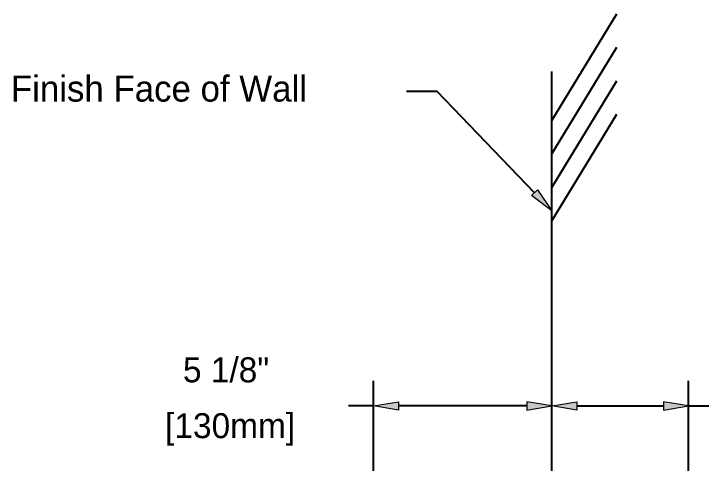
# Model space of a CAD drawing. Header units: inches. Extents: x 0 to 7.98, y 1.62 to 9.38.
# Drawn here: x 4.431 to 6.033, y 8.335 to 9.384 of the extents above; entities that cross this region are included whole.
import ezdxf

# ---------------------------------------------------------------- set-up
doc = ezdxf.new("R2010")
doc.units = ezdxf.units.IN
doc.header["$MEASUREMENT"] = 0
doc.layers.add('Layer 1', color=7, linetype='Continuous')

# ---------------------------------------------------------------- blocks, each defined once
blk = doc.blocks.new('block 562')
at = {"layer": 'Layer 1', "color": 7, "lineweight": 25, "true_color": 0xffffff}
blk.add_lwpolyline([(5.6849, 8.1164), (5.6849, 8.5276)], dxfattribs=at)
blk = doc.blocks.new('block 563')
at = {"layer": 'Layer 1', "color": 7, "lineweight": 25, "true_color": 0xffffff}
blk.add_lwpolyline([(6.0033, 8.0367), (6.0033, 8.5276)], dxfattribs=at)
blk = doc.blocks.new('block 564')
at = {"layer": 'Layer 1', "color": 7, "lineweight": 25, "true_color": 0xffffff}
blk.add_lwpolyline([(5.7432, 8.4693), (5.945, 8.4693)], dxfattribs=at)
blk = doc.blocks.new('block 565')
at = {"layer": 'Layer 1', "color": 7, "lineweight": 25, "true_color": 0xffffff}
blk.add_lwpolyline([(6.0033, 8.4693), (6.0615, 8.4693)], dxfattribs=at)
blk = doc.blocks.new('block 566')
at = {"layer": 'Layer 1', "true_color": 0xffffff}
h = blk.add_hatch(color=7, dxfattribs=at)
h.dxf.hatch_style = 2
h.paths.add_polyline_path([(5.7432, 8.479), (5.7432, 8.4596), (5.6849, 8.4693)])
at = {"layer": 'Layer 1', "lineweight": 0}
blk.add_lwpolyline([(5.7432, 8.479), (5.7432, 8.4596), (5.6849, 8.4693), (5.7432, 8.479)], dxfattribs=at)
blk = doc.blocks.new('block 567')
at = {"layer": 'Layer 1', "true_color": 0xffffff}
h = blk.add_hatch(color=7, dxfattribs=at)
h.dxf.hatch_style = 2
h.paths.add_polyline_path([(5.945, 8.479), (5.945, 8.4596), (6.0033, 8.4693)])
at = {"layer": 'Layer 1', "lineweight": 0}
blk.add_lwpolyline([(5.945, 8.479), (5.945, 8.4596), (6.0033, 8.4693), (5.945, 8.479)], dxfattribs=at)
blk = doc.blocks.new('block 568')
at = {"layer": 'Layer 1', "color": 7, "true_color": 0xffffff, "char_height": 0.058256, "attachment_point": 7}
for s, insert in [('\\fMyriad Pro|b0|i0|c0|p34;\\W1;3 15/16"', (6.0934, 8.504)), ('\\fMyriad Pro|b0|i0|c0|p34;\\W1; [100mm]', (6.0837, 8.3958))]:
    blk.add_mtext(s, dxfattribs=dict(at, insert=insert))
blk = doc.blocks.new('block 569')
at = {"layer": 'Layer 1', "color": 7, "lineweight": 25, "true_color": 0xffffff}
blk.add_lwpolyline([(5.6849, 8.0582), (5.6849, 8.0582)], dxfattribs=at)
blk = doc.blocks.new('block 570')
at = {"layer": 'Layer 1', "color": 7, "lineweight": 25, "true_color": 0xffffff}
blk.add_lwpolyline([(6.0033, 7.9784), (6.0033, 7.9784)], dxfattribs=at)
blk = doc.blocks.new('block 571')
at = {"layer": 'Layer 1', "color": 7, "lineweight": 25, "true_color": 0xffffff}
blk.add_lwpolyline([(6.0033, 8.4693), (6.0033, 8.4693)], dxfattribs=at)
blk = doc.blocks.new('block 561')
at = {"layer": 'Layer 1'}
for name in ['block 568', 'block 562', 'block 563', 'block 566', 'block 567', 'block 564', 'block 565', 'block 571', 'block 569', 'block 570']:
    blk.add_blockref(name, (0, 0), dxfattribs=at)
blk = doc.blocks.new('block 573')
at = {"layer": 'Layer 1', "color": 7, "lineweight": 25, "true_color": 0xffffff}
blk.add_lwpolyline([(5.6849, 8.1099), (5.6849, 8.5276)], dxfattribs=at)
blk = doc.blocks.new('block 574')
at = {"layer": 'Layer 1', "color": 7, "lineweight": 25, "true_color": 0xffffff}
blk.add_lwpolyline([(5.2689, 8.0143), (5.2689, 8.5276)], dxfattribs=at)
blk = doc.blocks.new('block 575')
at = {"layer": 'Layer 1', "color": 7, "lineweight": 25, "true_color": 0xffffff}
blk.add_lwpolyline([(5.6267, 8.4693), (5.3272, 8.4693)], dxfattribs=at)
blk = doc.blocks.new('block 576')
at = {"layer": 'Layer 1', "color": 7, "lineweight": 25, "true_color": 0xffffff}
blk.add_lwpolyline([(5.2689, 8.4693), (5.2107, 8.4693)], dxfattribs=at)
blk = doc.blocks.new('block 577')
at = {"layer": 'Layer 1', "true_color": 0xffffff}
h = blk.add_hatch(color=7, dxfattribs=at)
h.dxf.hatch_style = 2
h.paths.add_polyline_path([(5.6267, 8.479), (5.6267, 8.4596), (5.6849, 8.4693)])
at = {"layer": 'Layer 1', "lineweight": 0}
blk.add_lwpolyline([(5.6267, 8.479), (5.6267, 8.4596), (5.6849, 8.4693), (5.6267, 8.479)], dxfattribs=at)
blk = doc.blocks.new('block 578')
at = {"layer": 'Layer 1', "true_color": 0xffffff}
h = blk.add_hatch(color=7, dxfattribs=at)
h.dxf.hatch_style = 2
h.paths.add_polyline_path([(5.3272, 8.479), (5.3272, 8.4596), (5.2689, 8.4693)])
at = {"layer": 'Layer 1', "lineweight": 0}
blk.add_lwpolyline([(5.3272, 8.479), (5.3272, 8.4596), (5.2689, 8.4693), (5.3272, 8.479)], dxfattribs=at)
blk = doc.blocks.new('block 579')
at = {"layer": 'Layer 1', "color": 7, "true_color": 0xffffff, "insert": (4.8251, 8.5234), "char_height": 0.058256, "attachment_point": 7}
blk.add_mtext('\\fMyriad Pro|b0|i0|c0|p34;\\W1;5 1/8"', dxfattribs=at)
blk = doc.blocks.new('block 580')
at = {"layer": 'Layer 1', "color": 7, "true_color": 0xffffff, "insert": (4.7835, 8.3764), "char_height": 0.058256, "attachment_point": 7}
blk.add_mtext('\\fMyriad Pro|b0|i0|c0|p34;\\W1;[130mm]', dxfattribs=at)
blk = doc.blocks.new('block 581')
at = {"layer": 'Layer 1', "color": 7, "lineweight": 25, "true_color": 0xffffff}
blk.add_lwpolyline([(5.6849, 8.0516), (5.6849, 8.0516)], dxfattribs=at)
blk = doc.blocks.new('block 582')
at = {"layer": 'Layer 1', "color": 7, "lineweight": 25, "true_color": 0xffffff}
blk.add_lwpolyline([(5.2689, 7.956), (5.2689, 7.956)], dxfattribs=at)
blk = doc.blocks.new('block 583')
at = {"layer": 'Layer 1', "color": 7, "lineweight": 25, "true_color": 0xffffff}
blk.add_lwpolyline([(5.2689, 8.4693), (5.2689, 8.4693)], dxfattribs=at)
blk = doc.blocks.new('block 572')
at = {"layer": 'Layer 1'}
for name in ['block 579', 'block 574', 'block 573', 'block 578', 'block 577', 'block 576', 'block 583', 'block 575', 'block 580', 'block 581', 'block 582']:
    blk.add_blockref(name, (0, 0), dxfattribs=at)
blk = doc.blocks.new('block 596')
at = {"layer": 'Layer 1', "color": 7, "lineweight": 25, "true_color": 0xffffff}
blk.add_lwpolyline([(5.6849, 8.0516), (5.6849, 9.2493)], dxfattribs=at)
blk = doc.blocks.new('block 597')
at = {"layer": 'Layer 1', "color": 7, "lineweight": 25, "true_color": 0xffffff}
blk.add_lwpolyline([(5.6849, 9.1349), (5.8357, 9.3839)], dxfattribs=at)
blk = doc.blocks.new('block 598')
at = {"layer": 'Layer 1', "color": 7, "lineweight": 25, "true_color": 0xffffff}
blk.add_lwpolyline([(5.6849, 9.0568), (5.8357, 9.3058)], dxfattribs=at)
blk = doc.blocks.new('block 599')
at = {"layer": 'Layer 1', "color": 7, "lineweight": 25, "true_color": 0xffffff}
blk.add_lwpolyline([(5.6849, 8.9787), (5.8357, 9.2277)], dxfattribs=at)
blk = doc.blocks.new('block 600')
at = {"layer": 'Layer 1', "color": 7, "lineweight": 25, "true_color": 0xffffff}
blk.add_lwpolyline([(5.6849, 8.9006), (5.8357, 9.1496)], dxfattribs=at)
blk = doc.blocks.new('block 623')
at = {"layer": 'Layer 1', "true_color": 0xffffff}
h = blk.add_hatch(color=7, dxfattribs=at)
h.dxf.hatch_style = 2
h.paths.add_polyline_path([(5.6515, 8.9731), (5.6849, 8.9243), (5.6375, 8.9596)])
at = {"layer": 'Layer 1', "color": 7, "lineweight": 25, "true_color": 0xffffff}
for points in [[(5.4176, 9.2023), (5.346, 9.2028)], [(5.6445, 8.9663), (5.4176, 9.2023)]]:
    blk.add_lwpolyline(points, dxfattribs=at)
at = {"layer": 'Layer 1', "lineweight": 0}
blk.add_lwpolyline([(5.6515, 8.9731), (5.6849, 8.9243), (5.6375, 8.9596), (5.6515, 8.9731)], dxfattribs=at)
blk = doc.blocks.new('block 624')
at = {"layer": 'Layer 1', "color": 7, "true_color": 0xffffff, "insert": (4.4242, 9.1781), "char_height": 0.060683, "attachment_point": 7}
blk.add_mtext('\\fMyriad Pro|b0|i0|c0|p34;\\W1;Finish Face of Wall', dxfattribs=at)

msp = doc.modelspace()

# ---------------------------------------------------------------- block references
at = {"layer": 'Layer 1'}
for name in ['block 597', 'block 598', 'block 624', 'block 596', 'block 599', 'block 623', 'block 600', 'block 572', 'block 561']:
    msp.add_blockref(name, (0, 0), dxfattribs=at)

doc.saveas('drawing.dxf')
